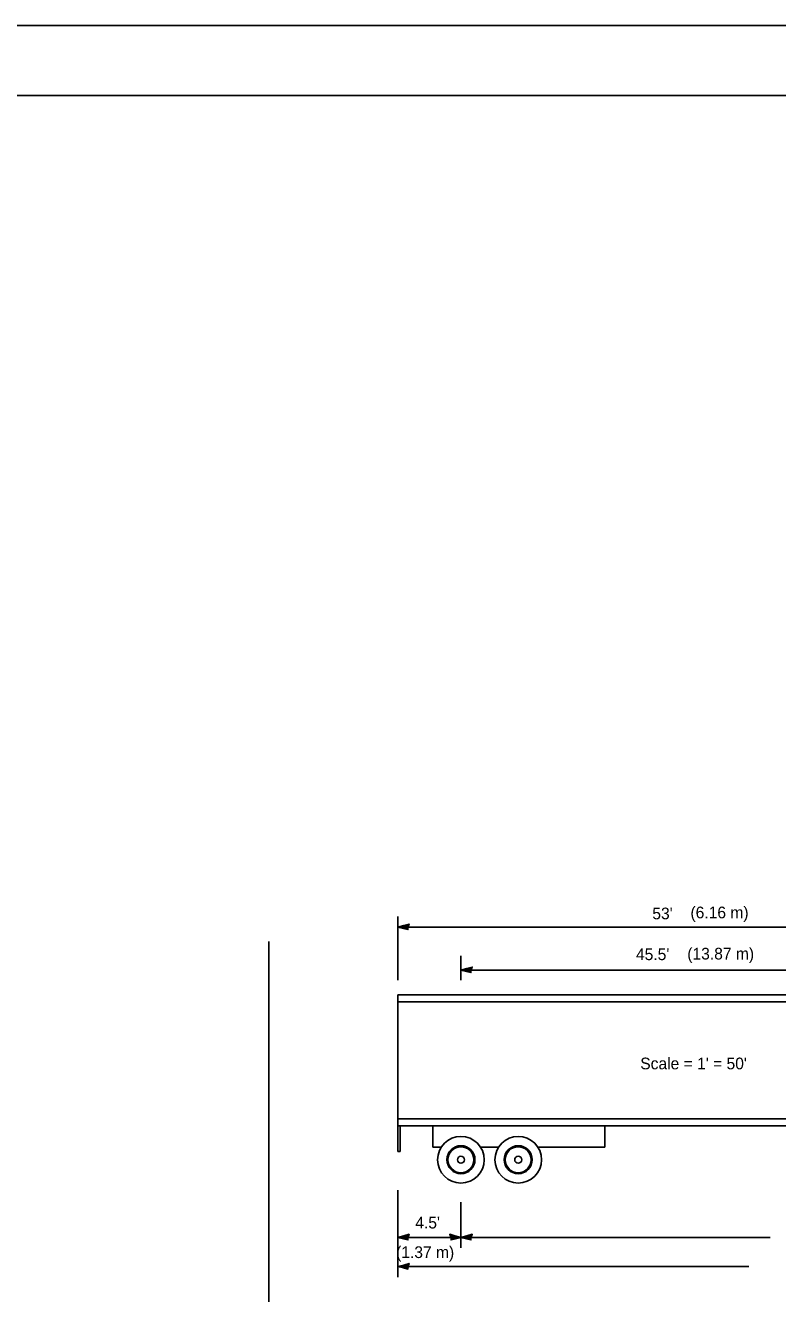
# Model space of a CAD drawing. Extents: x 2145173 to 2147094, y 2149363 to 2149822.
# Drawn here: x 2145472.5 to 2145579.8, y 2149641.3 to 2149822 of the extents above; entities that cross this region are included whole.
import ezdxf

# ---------------------------------------------------------------- set-up
doc = ezdxf.new("R2010")
doc.units = 0
for name, color, linetype in [('Design_EX_Roadway Dimensions', 7, 'Continuous'), ('Level 48', 7, 'Continuous'), ('Sheets_50 Reference Boundary', 7, 'Continuous'), ('Sheets_General Details', 7, 'Continuous'), ('Sheets_Printer Plotting Border', 7, 'Continuous'), ('Topo_Building', 7, 'Continuous')]:
    doc.layers.add(name, color=color, linetype=linetype)

msp = doc.modelspace()

# ---------------------------------------------------------------- linework, layer by layer
at = {"layer": 'Design_EX_Roadway Dimensions'}
for p, q in [((2145525.65, 2149695), (2145525.65, 2149685.94)), ((2145631.65, 2149693.5), (2145525.65, 2149693.5)), ((2145534.64, 2149689.42), (2145534.64, 2149685.94)), ((2145625.65, 2149687.37), (2145534.64, 2149687.37)), ((2145525.65, 2149655.98), (2145525.65, 2149643.58)), ((2145534.64, 2149654.3), (2145534.64, 2149647.76)), ((2145525.65, 2149649.26), (2145534.64, 2149649.26)), ((2145578.75, 2149649.26), (2145534.64, 2149649.26)), ((2145575.71, 2149645.12), (2145525.65, 2149645.12))]:
    msp.add_line(p, q, dxfattribs=at)
for points in [[(2145527.12, 2149693.53), (2145527.07, 2149693.14), (2145526.44, 2149693.31), (2145525.65, 2149693.5), (2145526.5, 2149693.71), (2145527.25, 2149693.94), (2145527.12, 2149693.53), (2145527.05, 2149693.27), (2145526.19, 2149693.5), (2145527.14, 2149693.8), (2145526.99, 2149693.46), (2145526.6, 2149693.51), (2145526.98, 2149693.61)], [(2145527.12, 2149693.53), (2145527.07, 2149693.14), (2145526.44, 2149693.31), (2145525.65, 2149693.5), (2145526.5, 2149693.71), (2145527.25, 2149693.94), (2145527.12, 2149693.53), (2145527.05, 2149693.27), (2145526.19, 2149693.5), (2145527.14, 2149693.8), (2145526.99, 2149693.46), (2145526.6, 2149693.51), (2145526.98, 2149693.61)], [(2145536.12, 2149687.41), (2145536.07, 2149687.02), (2145535.44, 2149687.19), (2145534.64, 2149687.37), (2145535.5, 2149687.58), (2145536.25, 2149687.81), (2145536.12, 2149687.41), (2145536.05, 2149687.15), (2145535.19, 2149687.37), (2145536.13, 2149687.67), (2145535.99, 2149687.33), (2145535.6, 2149687.38), (2145535.98, 2149687.49)], [(2145527.12, 2149649.3), (2145527.07, 2149648.91), (2145526.44, 2149649.08), (2145525.65, 2149649.26), (2145526.5, 2149649.47), (2145527.25, 2149649.71), (2145527.12, 2149649.3), (2145527.05, 2149649.04), (2145526.19, 2149649.27), (2145527.13, 2149649.56), (2145526.99, 2149649.23), (2145526.6, 2149649.28), (2145526.98, 2149649.38)], [(2145533.18, 2149649.3), (2145533.23, 2149648.91), (2145533.85, 2149649.08), (2145534.64, 2149649.26), (2145533.79, 2149649.47), (2145533.04, 2149649.71), (2145533.18, 2149649.3), (2145533.25, 2149649.04), (2145534.11, 2149649.26), (2145533.17, 2149649.56), (2145533.31, 2149649.23), (2145533.7, 2149649.27), (2145533.32, 2149649.38)], [(2145536.12, 2149649.3), (2145536.07, 2149648.91), (2145535.44, 2149649.08), (2145534.64, 2149649.26), (2145535.5, 2149649.47), (2145536.25, 2149649.71), (2145536.12, 2149649.3), (2145536.05, 2149649.04), (2145535.19, 2149649.27), (2145536.13, 2149649.56), (2145535.99, 2149649.23), (2145535.6, 2149649.28), (2145535.98, 2149649.38)], [(2145527.12, 2149645.15), (2145527.07, 2149644.76), (2145526.44, 2149644.93), (2145525.65, 2149645.12), (2145526.5, 2149645.33), (2145527.25, 2149645.56), (2145527.12, 2149645.15), (2145527.05, 2149644.9), (2145526.19, 2149645.12), (2145527.14, 2149645.42), (2145526.99, 2149645.08), (2145526.6, 2149645.13), (2145526.98, 2149645.23)], [(2145527.12, 2149645.15), (2145527.07, 2149644.76), (2145526.44, 2149644.93), (2145525.65, 2149645.12), (2145526.5, 2149645.33), (2145527.25, 2149645.56), (2145527.12, 2149645.15), (2145527.05, 2149644.9), (2145526.19, 2149645.12), (2145527.14, 2149645.42), (2145526.99, 2149645.08), (2145526.6, 2149645.13), (2145526.98, 2149645.23)]]:
    msp.add_lwpolyline(points, dxfattribs=at)
at = {"layer": 'Level 48'}
msp.add_lwpolyline([(2145172.59, 2149822.03), (2145852.59, 2149822.03), (2145852.59, 2149382.03), (2145172.59, 2149382.03)], close=True, dxfattribs=at)
at = {"layer": 'Sheets_50 Reference Boundary'}
msp.add_lwpolyline([(2145212.59, 2149812.02), (2145842.59, 2149812.02), (2145842.59, 2149412.03), (2145212.59, 2149412.03)], close=True, dxfattribs=at)
at = {"layer": 'Sheets_General Details'}
for p, q in [((2145852.59, 2149822.03), (2145172.59, 2149822.03)), ((2145507.23, 2149483.1), (2145507.23, 2149691.44))]:
    msp.add_line(p, q, dxfattribs=at)
msp.add_lwpolyline([(2145212.59, 2149812.03), (2145842.59, 2149812.03), (2145842.59, 2149392.03), (2145212.59, 2149392.03)], close=True, dxfattribs=at)
at = {"layer": 'Sheets_Printer Plotting Border'}
msp.add_lwpolyline([(2145172.59, 2149382.03), (2145852.59, 2149382.03), (2145852.59, 2149822.03), (2145172.59, 2149822.03)], close=True, dxfattribs=at)
at = {"layer": 'Topo_Building'}
for p, q in [((2145525.65, 2149683.84), (2145525.65, 2149665.17)), ((2145631.65, 2149683.84), (2145525.65, 2149683.84)), ((2145631.65, 2149682.84), (2145525.65, 2149682.84)), ((2145631.65, 2149666.17), (2145525.65, 2149666.17)), ((2145631.65, 2149665.17), (2145525.65, 2149665.17)), ((2145525.65, 2149665.17), (2145525.65, 2149661.52)), ((2145525.98, 2149665.17), (2145525.98, 2149661.52)), ((2145530.65, 2149665.17), (2145530.65, 2149662.15)), ((2145555.15, 2149665.17), (2145555.15, 2149662.15)), ((2145525.65, 2149661.52), (2145525.98, 2149661.52)), ((2145525.65, 2149661.52), (2145525.98, 2149661.52)), ((2145531.85, 2149662.15), (2145530.65, 2149662.15)), ((2145540.01, 2149662.15), (2145537.44, 2149662.15)), ((2145555.15, 2149662.15), (2145545.61, 2149662.15))]:
    msp.add_line(p, q, dxfattribs=at)
for centre, radius in [((2145534.64, 2149660.34), 3.33), ((2145542.81, 2149660.34), 3.33), ((2145534.64, 2149660.34), 2), ((2145534.64, 2149660.34), 1.85), ((2145542.81, 2149660.34), 2), ((2145542.81, 2149660.34), 1.85), ((2145534.64, 2149660.34), 0.5), ((2145542.81, 2149660.34), 0.5)]:
    msp.add_circle(centre, radius, dxfattribs=at)

# ---------------------------------------------------------------- texts
at = {"layer": 'Design_EX_Roadway Dimensions'}
for s, p in [("53'", (2145561.94, 2149694.61)), ('(6.16 m)', (2145567.38, 2149694.75)), ("45.5'", (2145559.61, 2149688.79)), ('(13.87 m)', (2145566.93, 2149688.88)), ("Scale = 1' = 50'", (2145560.22, 2149673.23)), ("4.5'", (2145528.13, 2149650.54)), ('(1.37 m)', (2145525.39, 2149646.33))]:
    msp.add_text(s, height=1.665, dxfattribs=at).set_placement(p)

doc.saveas('drawing.dxf')
